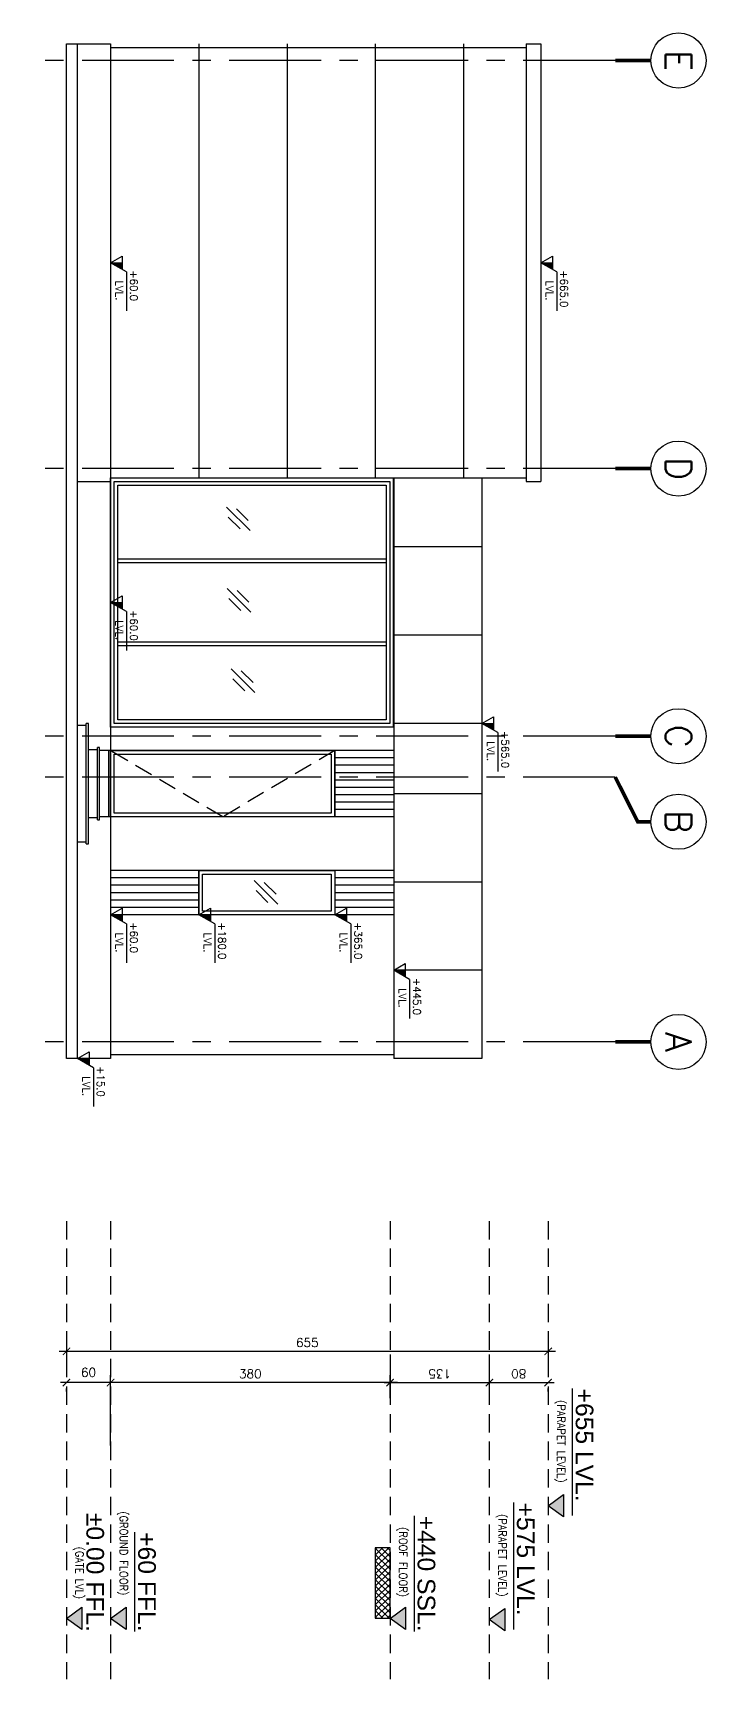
# Model space of a CAD drawing. Header units: centimetres. Extents: x -4632 to 1767, y -935 to 10443.
# Drawn here: x -4632 to -3717, y 8205 to 10443 of the extents above; entities that cross this region are included whole.
import ezdxf
from ezdxf.enums import TextEntityAlignment as Align

# ---------------------------------------------------------------- set-up
doc = ezdxf.new("R2010")
doc.units = ezdxf.units.CM
doc.header["$LTSCALE"] = 100
doc.header["$MEASUREMENT"] = 0
doc.header["$PDMODE"] = 35
for name, pattern in [('GRID$0$XREF GRID$0$GRIDS$0$CENTER', [2, 1.25, -0.25, 0.25, -0.25]), ('GRIDS$0$CENTER', [2, 1.25, -0.25, 0.25, -0.25]), ('HIDDEN', [0.375, 0.25, -0.125])]:
    doc.linetypes.add(name, pattern=pattern)
for name, color, linetype in [('DIM-IN', 1, 'Continuous'), ('GRID', 11, 'GRIDS$0$CENTER'), ('HATCH', 8, 'Continuous'), ('LEVEL', 2, 'Continuous'), ('LVL', 2, 'Continuous'), ('STAIRS', 4, 'Continuous'), ('WALL-01', 7, 'Continuous'), ('WALL-02', 3, 'Continuous'), ('WALL-03', 2, 'Continuous'), ('WINDOW', 1, 'Continuous'), ('WINDOWS', 1, 'Continuous'), ('XREF GRID', 11, 'GRID$0$XREF GRID$0$GRIDS$0$CENTER')]:
    doc.layers.add(name, color=color, linetype=linetype)
doc.styles.add('20', font='romans.shx')
doc.styles.add('ART', font='arial.ttf')
doc.styles.add('DIMA', font='romans.shx', dxfattribs={"width": 0.8})
doc.styles.add('GRIDS$0$18', font='romans.shx', dxfattribs={"width": 0.85, "height": 15})
doc.styles.add('ROMANS', font='romans')
doc.dimstyles.new('100', dxfattribs={"dimtxt": 15, "dimasz": 10, "dimexe": 8, "dimexo": 12, "dimgap": 6, "dimtad": 1, "dimdec": 0, "dimzin": 0, "dimdsep": 46, "dimtxsty": '20', "dimblk": 'ARCHTICK', "dimcen": 30, "dimdle": 8, "dimclrd": 1, "dimclre": 1, "dimclrt": 2, "dimadec": 0, "dimazin": 0, "dimtfac": 1, "dimtdec": 0, "dimtmove": 2, "dimatfit": 3, "dimldrblk": 'OBLIQUE', "dimfxl": 100, "dimtolj": 1, "dimtzin": 0, "dimarcsym": 0})
doc.dimstyles.new('AS-17-100', dxfattribs={"dimtxt": 12, "dimasz": 10, "dimexe": 10, "dimexo": 10, "dimgap": 6, "dimtad": 1, "dimtoh": 1, "dimdec": 0, "dimdsep": 46, "dimtxsty": 'ROMANS', "dimblk1": 'ARCHTICK', "dimblk2": 'ARCHTICK', "dimsah": 1, "dimcen": 25, "dimdle": 10, "dimclrd": 1, "dimclre": 1, "dimclrt": 2, "dimadec": 0, "dimazin": 0, "dimtfac": 1, "dimtdec": 0, "dimtofl": 0, "dimtmove": 2, "dimatfit": 3, "dimldrblk": 'ARCHTICK', "dimfxl": 1, "dimtolj": 1, "dimtzin": 0, "dimarcsym": 0})

# ---------------------------------------------------------------- blocks, each defined once
blk = doc.blocks.new('_ARCHTICK')
at = {"color": 0, "linetype": 'ByBlock', "const_width": 0.15}
blk.add_lwpolyline([(-0.5, -0.5), (0.5, 0.5)], dxfattribs=at)
blk = doc.blocks.new('*D50')
at = {"layer": 'Defpoints', "color": 0, "ltscale": 0.5, "transparency": 16777216}
for p in [(3061.2, -385, 0), (3061.2, -445, 0), (3061.2, -445)]:
    blk.add_point(p, dxfattribs=at)
at = {"layer": 'DIM-IN', "color": 1, "lineweight": -2, "ltscale": 0.5, "transparency": 16777216}
for p, q in [((3061.2, -377), (3061.2, -453)), ((3073.2, -385), (3069.2, -385)), ((3073.2, -445), (3069.2, -445))]:
    blk.add_line(p, q, dxfattribs=at)
at = {"layer": 'DIM-IN', "color": 1, "lineweight": -2, "ltscale": 0.5, "transparency": 16777216, "xscale": 10, "yscale": 10, "zscale": 10}
for p, rotation in [((3061.2, -385), 90), ((3061.2, -445), 270)]:
    blk.add_blockref('_ARCHTICK', p, dxfattribs=dict(at, rotation=rotation))
at = {"layer": 'DIM-IN', "color": 2, "ltscale": 0.5, "transparency": 16777216, "insert": (3047.3, -415), "char_height": 12, "attachment_point": 5, "rotation": 90, "style": '20'}
blk.add_mtext('\\A1;60', dxfattribs=at)
blk = doc.blocks.new('_OBLIQUE')
at = {"color": 0, "linetype": 'ByBlock'}
blk.add_line((-0.5, -0.5), (0.5, 0.5), dxfattribs=at)
blk = doc.blocks.new('*D51')
at = {"layer": 'Defpoints', "color": 0, "ltscale": 0.5, "transparency": 16777216}
for p in [(3010.9, 130, 0), (3061.2, 130), (3010.9, -5, 0)]:
    blk.add_point(p, dxfattribs=at)
at = {"layer": 'DIM-IN', "color": 1, "lineweight": -2, "ltscale": 0.5, "transparency": 16777216}
for p, q in [((3061.2, -13), (3061.2, 138)), ((3022.9, 130), (3069.2, 130)), ((3022.9, -5), (3069.2, -5))]:
    blk.add_line(p, q, dxfattribs=at)
at = {"layer": 'DIM-IN', "color": 1, "lineweight": -2, "ltscale": 0.5, "transparency": 16777216, "xscale": 10, "yscale": 10, "zscale": 10}
for p, rotation in [((3061.2, 130), 89.99999999999999), ((3061.2, -5), 270)]:
    blk.add_blockref('_ARCHTICK', p, dxfattribs=dict(at, rotation=rotation))
at = {"layer": 'DIM-IN', "color": 2, "ltscale": 0.5, "transparency": 16777216, "insert": (3049.2, 62.5), "char_height": 12, "attachment_point": 5, "rotation": 270, "style": '20'}
blk.add_mtext('\\A1;135', dxfattribs=at)
blk = doc.blocks.new('*D53')
at = {"layer": 'Defpoints', "color": 0, "transparency": 16777216}
for p in [(3092.6, -5, 0), (3061.2, -385), (3156.6, -385, 0)]:
    blk.add_point(p, dxfattribs=at)
at = {"layer": 'DIM-IN', "color": 1, "lineweight": -2, "transparency": 16777216}
for p, q in [((3061.2, 5), (3061.2, -395)), ((3082.6, -5), (3051.2, -5)), ((3146.6, -385), (3051.2, -385))]:
    blk.add_line(p, q, dxfattribs=at)
at = {"layer": 'DIM-IN', "color": 1, "lineweight": -2, "transparency": 16777216, "xscale": 10, "yscale": 10, "zscale": 10}
for p, rotation in [((3061.2, -5), 90), ((3061.2, -385), 270)]:
    blk.add_blockref('_ARCHTICK', p, dxfattribs=dict(at, rotation=rotation))
at = {"layer": 'DIM-IN', "color": 2, "transparency": 16777216, "insert": (3049.2, -195), "char_height": 12, "attachment_point": 5, "rotation": 90, "style": 'ROMANS'}
blk.add_mtext('\\A1;380', dxfattribs=at)
blk = doc.blocks.new('*D49')
at = {"layer": 'Defpoints', "color": 0, "transparency": 16777216}
for p in [(2996.6, 210), (2998.2, -445), (3018.8, -445)]:
    blk.add_point(p, dxfattribs=at)
at = {"layer": 'DIM-IN', "color": 1, "lineweight": -2, "transparency": 16777216}
for p, q in [((3006.6, 210), (3028.8, 210)), ((3018.8, 220), (3018.8, -455)), ((3008.2, -445), (3028.8, -445))]:
    blk.add_line(p, q, dxfattribs=at)
at = {"layer": 'DIM-IN', "color": 1, "lineweight": -2, "transparency": 16777216, "xscale": 10, "yscale": 10, "zscale": 10}
for p, rotation in [((3018.8, 210), 90), ((3018.8, -445), 270)]:
    blk.add_blockref('_ARCHTICK', p, dxfattribs=dict(at, rotation=rotation))
at = {"layer": 'DIM-IN', "color": 2, "transparency": 16777216, "insert": (3006.8, -117.5), "char_height": 12, "attachment_point": 5, "rotation": 90, "style": 'ROMANS'}
blk.add_mtext('\\A1;655', dxfattribs=at)
blk = doc.blocks.new('*D52')
at = {"layer": 'Defpoints', "color": 0, "transparency": 16777216}
for p in [(3061.2, 210), (3061.2, 210), (3010.9, 130)]:
    blk.add_point(p, dxfattribs=at)
at = {"layer": 'DIM-IN', "color": 1, "lineweight": -2, "transparency": 16777216}
for p, q in [((3061.2, 122), (3061.2, 218)), ((3073.2, 210), (3069.2, 210)), ((3022.9, 130), (3069.2, 130))]:
    blk.add_line(p, q, dxfattribs=at)
at = {"layer": 'DIM-IN', "color": 1, "lineweight": -2, "transparency": 16777216, "xscale": 10, "yscale": 10, "zscale": 10}
for p, rotation in [((3061.2, 210), 89.99999999999999), ((3061.2, 130), 270)]:
    blk.add_blockref('_ARCHTICK', p, dxfattribs=dict(at, rotation=rotation))
at = {"layer": 'DIM-IN', "color": 2, "transparency": 16777216, "insert": (3049.2, 170), "char_height": 12, "attachment_point": 5, "rotation": 270, "style": '20'}
blk.add_mtext('\\A1;80', dxfattribs=at)
blk = doc.blocks.new('W05')
at = {"layer": 'WINDOW'}
for p, q in [((-2353.9, 348.3), (-2692.9, 348.3)), ((-2582.4, 338.3), (-2582.4, -26.7)), ((-2577.4, 338.3), (-2577.4, -26.7)), ((-2469.4, 338.3), (-2469.4, -26.7)), ((-2464.4, 338.3), (-2464.4, -26.7))]:
    blk.add_line(p, q, dxfattribs=at)
at = {"layer": 'WINDOW', "color": 8}
for p, q in [((-2433, 127.4), (-2401, 159.5)), ((-2414.6, 157.1), (-2430.6, 141)), ((-2653, 121), (-2621, 153.1)), ((-2634.6, 150.7), (-2650.6, 134.7)), ((-2639.4, 123.4), (-2623.4, 139.5)), ((-2542.2, 121.8), (-2510.2, 153.9)), ((-2523.8, 151.5), (-2539.8, 135.5)), ((-2528.6, 124.2), (-2512.6, 140.3)), ((-2419.4, 129.8), (-2403.4, 145.8))]:
    blk.add_line(p, q, dxfattribs=at)
at = {"layer": 'WINDOW'}
for points in [[(-2692.9, 348.3), (-2353.9, 348.3), (-2353.9, -36.7), (-2692.9, -36.7)], [(-2687.9, 343.3), (-2358.9, 343.3), (-2358.9, -31.7), (-2687.9, -31.7)], [(-2682.9, 338.3), (-2363.9, 338.3), (-2363.9, -26.7), (-2682.9, -26.7)]]:
    blk.add_lwpolyline(points, close=True, dxfattribs=at)
blk = doc.blocks.new('LEVEL- ELEV-1')
blk.add_hatch(color=256).paths.add_polyline_path([(0.16, 0.277), (0, 0.277), (0, 0)])
for p, q in [((0, 0), (-0.16, 0.277)), ((-0.16, 0.277), (0.16, 0.277)), ((0.22, 0.381), (0, 0)), ((0, 0), (0, 0.277)), ((0.22, 0.381), (1.155, 0.381))]:
    blk.add_line(p, q)
blk = doc.blocks.new('LEVEL- ELEV')
at = {"xscale": 0.8999999999999986, "yscale": 0.8999999999999986, "zscale": 0.8999999999999986}
blk.add_blockref('LEVEL- ELEV-1', (0, 0), dxfattribs=at)
at = {"style": 'DIMA'}
for tag, p in [('+XX.XX', (0.156, 0.421)), ('FFL.', (0.383, 0.11))]:
    blk.add_attdef(tag, p, '', height=0.162, dxfattribs=at)
blk = doc.blocks.new('LEVELS')
at = {"layer": 'LEVEL', "linetype": 'Continuous', "extrusion": (6.07962e-07, 6.07962e-07, 1)}
for points in [[(3213.3, 231), (3243.8, 231), (3228.6, 210)], [(3368.2, 151), (3398.8, 151), (3383.5, 130)], [(3366.5, 16), (3397.1, 16), (3381.8, -5)], [(3366.5, -364), (3397.1, -364), (3381.8, -385)], [(3366.5, -424), (3397.1, -424), (3381.8, -445)]]:
    blk.add_hatch(color=256, dxfattribs=at).paths.add_polyline_path(points)
at = {"layer": 'LEVEL', "extrusion": (6.07962e-07, 6.07962e-07, 1)}
h = blk.add_hatch(dxfattribs=at)
h.set_pattern_fill('ANSI37', color=8, scale=48, angle=1080, style=0)
h.set_pattern_definition([(45, (1252.909, 1608.122), (-4.242641, 4.242641), []), (135, (1252.909, 1608.122), (-4.242641, -4.242641), [])])
h.paths.add_polyline_path([(3285.8, -25), (3381.7, -25), (3381.7, -5), (3285.8, -5)])
at = {"layer": 'LEVEL', "color": 8, "linetype": 'HIDDEN'}
for p, q in [((2841.5, 210, 0), (3464.4, 210, 0)), ((2841.5, 130, 0), (3464.4, 130, 0)), ((2841.5, -5, 0), (3464.4, -5, 0)), ((2841.5, -385), (3464.4, -385)), ((2841.5, -445, 0), (3464.4, -445, 0))]:
    blk.add_line(p, q, dxfattribs=at)
at = {"layer": 'LEVEL', "linetype": 'Continuous', "extrusion": (6.07962e-07, 6.07962e-07, 1), "elevation": 0}
for points in [[(3213.3, 231), (3243.8, 231), (3228.6, 210)], [(3368.2, 151), (3398.8, 151), (3383.5, 130)], [(3366.5, 16), (3397.1, 16), (3381.8, -5)], [(3366.5, -364), (3397.1, -364), (3381.8, -385)], [(3366.5, -424), (3397.1, -424), (3381.8, -445)]]:
    blk.add_lwpolyline(points, close=True, dxfattribs=at)
at = {"layer": 'LEVEL', "color": 6, "extrusion": (6.07962e-07, 6.07962e-07, 1), "elevation": 0}
blk.add_lwpolyline([(3285.8, -25), (3381.7, -25), (3381.7, -5), (3285.8, -5)], close=True, dxfattribs=at)
at = {"layer": 'LEVEL', "linetype": 'Continuous', "extrusion": (6.07962e-07, 6.07962e-07, 1), "style": 'ART'}
for s, p in [('%%U+655 LVL.  ', (3069.4, 247.5, 0)), ('%%U+575 LVL.  ', (3224.4, 167.5, 0)), ('%%U+440 SSL.', (3242.2, 32.5, 0)), ('%%U+60 FFL.', (3264.6, -347.5, 0)), ('%%P0.00 FFL.', (3238.4, -417.9, 0))]:
    blk.add_text(s, height=24, dxfattribs=at).set_placement(p)
at = {"layer": 'LEVEL', "color": 2, "extrusion": (6.07962e-07, 6.07962e-07, 1), "style": 'ROMANS', "width": 0.9}
for s, p in [('(PARAPET LEVEL)', (3084.8, 222.4, 0)), ('(PARAPET LEVEL)', (3239.8, 142.4, 0)), ('(ROOF FLOOR)', (3257.6, 7.4, 0)), ('(GROUND FLOOR)', (3236.1, -372.6, 0)), ('(GATE LVL)', (3284.2, -432.6, 0))]:
    blk.add_text(s, height=10.88, dxfattribs=at).set_placement(p)
at = {"layer": 'DIM-IN'}
for base, p1, p2, picture, middle in [((3018.8, -445, 0), (2996.6, 210, 0), (2998.2, -445, 0), '*D49', (3006.8, -117.5, 0)), ((3061.2, -385, 0), (3092.6, -5, 0), (3460.7, -385), '*D53', (3049.2, -195, 0))]:
    dim = blk.add_linear_dim(base=base, p1=p1, p2=p2, angle=90, dimstyle='AS-17-100', dxfattribs=at)
    dim.commit()
    dim.dimension.update_dxf_attribs({"geometry": picture, "text_midpoint": middle})
dim = blk.add_linear_dim(base=(3061.2, 210, 0), p1=(3010.9, 130, 0), p2=(3061.2, 210, 0), angle=90, dimstyle='100', override={"dimtxt": 12, "dimfxl": 10}, dxfattribs=at)
dim.commit()
dim.dimension.update_dxf_attribs({"geometry": '*D52', "text_midpoint": (3049.2, 170, 0)})
at = {"layer": 'DIM-IN', "ltscale": 0.5}
dim = blk.add_linear_dim(base=(3061.2, 130, 0), p1=(3010.9, -5, 0), p2=(3010.9, 130, 0), angle=90, dimstyle='100', override={"dimtxt": 12, "dimfxl": 10}, dxfattribs=at)
dim.commit()
dim.dimension.update_dxf_attribs({"geometry": '*D51', "text_midpoint": (3049.2, 62.5, 0)})
dim = blk.add_linear_dim(base=(3061.2, -445, 0), p1=(3061.2, -385), p2=(3061.2, -445, 0), angle=90, dimstyle='100', override={"dimtxt": 12, "dimfxl": 10}, dxfattribs=at)
dim.commit()
dim.dimension.update_dxf_attribs({"geometry": '*D50', "text_midpoint": (3047.3, -415, 0), "dimtype": 128})

msp = doc.modelspace()

# ---------------------------------------------------------------- linework, layer by layer
at = {"layer": 'HATCH', "linetype": 'ByBlock'}
for p, q in [((-4406.5, 10428.2, 0), (-4406.5, 9838.2, 0)), ((-4286.5, 10428.2, 0), (-4286.5, 9838.2, 0)), ((-4166.5, 10428.2, 0), (-4166.5, 9838.2, 0)), ((-4046.5, 10428.2, 0), (-4046.5, 9838.2, 0)), ((-4021.5, 9744.2, 0), (-4141.5, 9744.2, 0)), ((-4021.5, 9624.2, 0), (-4141.5, 9624.2, 0)), ((-4021.5, 9408.5, 0), (-4141.5, 9408.5, 0)), ((-4021.5, 9288.5, 0), (-4141.5, 9288.5, 0)), ((-4021.5, 9168.5, 0), (-4141.5, 9168.5, 0))]:
    msp.add_line(p, q, dxfattribs=at)
at = {"layer": 'STAIRS'}
for p, q in [((-4559.5, 9340.2, 0), (-4559.5, 9504.2, 0)), ((-4556.5, 9340.2, 0), (-4556.5, 9504.2, 0)), ((-4544.5, 9373.2, 0), (-4544.5, 9471.2, 0)), ((-4541.5, 9471.2, 0), (-4544.5, 9471.2, 0)), ((-4541.5, 9373.2, 0), (-4541.5, 9471.2, 0)), ((-4544.5, 9468.2, 0), (-4556.5, 9468.2, 0)), ((-4526.5, 9467.2, 0), (-4541.5, 9467.2, 0)), ((-4556.5, 9376.2, 0), (-4544.5, 9376.2, 0)), ((-4544.5, 9373.2, 0), (-4541.5, 9373.2, 0)), ((-4526.5, 9377.2, 0), (-4541.5, 9377.2, 0)), ((-4571.5, 9343.2, 0), (-4559.5, 9343.2, 0)), ((-4559.5, 9340.2, 0), (-4556.5, 9340.2, 0))]:
    msp.add_line(p, q, dxfattribs=at)
at = {"layer": 'WALL-01'}
for p, q in [((-4586.5, 9048.5, 0), (-4586.5, 10428.2, 0)), ((-4586.5, 10428.2, 0), (-4526.5, 10428.2, 0)), ((-4571.5, 9048.5, 0), (-4571.5, 10428.2, 0)), ((-4526.5, 10428.2, 0), (-4526.5, 9048.5, 0)), ((-4526.5, 10423.2, 0), (-3961.5, 10423.2, 0)), ((-3961.5, 10428.2, 0), (-3941.5, 10428.2, 0)), ((-3961.5, 10428.2, 0), (-3961.5, 9833.2, 0)), ((-3941.5, 10428.2, 0), (-3941.5, 9833.2, 0)), ((-4571.5, 9833.2, 0), (-4526.5, 9833.2, 0)), ((-4526.5, 9838.2, 0), (-3961.5, 9838.2, 0)), ((-4141.5, 9838.2, 0), (-4141.5, 9048.5, 0)), ((-4021.5, 9838.2, 0), (-4021.5, 9048.5, 0)), ((-3961.5, 9833.2, 0), (-3941.5, 9833.2, 0)), ((-4559.5, 9501.2, 0), (-4571.5, 9501.2, 0)), ((-4556.5, 9504.2, 0), (-4559.5, 9504.2, 0)), ((-4141.5, 9499.2, 0), (-4526.5, 9499.2, 0)), ((-4021.5, 9504.2, 0), (-4141.5, 9504.2, 0)), ((-4529.5, 9467.2, 0), (-4529.5, 9377.2, 0)), ((-4526.5, 9048.5, 0), (-4586.5, 9048.5, 0)), ((-4141.5, 9053.5, 0), (-4526.5, 9053.5, 0)), ((-4021.5, 9048.5, 0), (-4141.5, 9048.5, 0))]:
    msp.add_line(p, q, dxfattribs=at)
at = {"layer": 'WALL-02'}
for p, q in [((-4141.5, 9467.2, 0), (-4526.5, 9467.2, 0)), ((-4221.5, 9377.2, 0), (-4221.5, 9467.2, 0)), ((-4141.5, 9377.2, 0), (-4526.5, 9377.2, 0)), ((-4141.5, 9304, 0), (-4526.5, 9304, 0)), ((-4406.5, 9294, 0), (-4526.5, 9294, 0)), ((-4406.5, 9284, 0), (-4526.5, 9284, 0)), ((-4406.5, 9274, 0), (-4526.5, 9274, 0)), ((-4406.5, 9264, 0), (-4526.5, 9264, 0)), ((-4406.5, 9254, 0), (-4526.5, 9254, 0)), ((-4141.5, 9244, 0), (-4526.5, 9244, 0))]:
    msp.add_line(p, q, dxfattribs=at)
at = {"layer": 'WALL-03'}
for p, q in [((-4141.5, 9457.2, 0), (-4221.5, 9457.2, 0)), ((-4141.5, 9447.2, 0), (-4221.5, 9447.2, 0)), ((-4141.5, 9437.2, 0), (-4221.5, 9437.2, 0)), ((-4141.5, 9427.2, 0), (-4221.5, 9427.2, 0)), ((-4141.5, 9417.2, 0), (-4221.5, 9417.2, 0)), ((-4141.5, 9407.2, 0), (-4221.5, 9407.2, 0)), ((-4141.5, 9397.2, 0), (-4221.5, 9397.2, 0)), ((-4141.5, 9387.2, 0), (-4221.5, 9387.2, 0)), ((-4406.5, 9304, 0), (-4406.5, 9244, 0)), ((-4221.5, 9304, 0), (-4221.5, 9244, 0)), ((-4141.5, 9294, 0), (-4221.5, 9294, 0)), ((-4141.5, 9284, 0), (-4221.5, 9284, 0)), ((-4141.5, 9274, 0), (-4221.5, 9274, 0)), ((-4141.5, 9264, 0), (-4221.5, 9264, 0)), ((-4141.5, 9254, 0), (-4221.5, 9254, 0))]:
    msp.add_line(p, q, dxfattribs=at)
at = {"layer": 'WINDOW', "color": 8}
for p, q in [((-4331.1, 9290.4, 0), (-4299, 9258.3, 0)), ((-4328.7, 9276.8, 0), (-4312.7, 9260.7, 0)), ((-4301.4, 9272, 0), (-4317.5, 9288, 0))]:
    msp.add_line(p, q, dxfattribs=at)
at = {"layer": 'WINDOW', "elevation": 0}
for points in [[(-4221.5, 9467.2), (-4221.5, 9377.2), (-4526.5, 9377.2), (-4526.5, 9467.2)], [(-4226.5, 9462.2), (-4226.5, 9382.2), (-4521.5, 9382.2), (-4521.5, 9462.2)], [(-4221.5, 9304), (-4221.5, 9244), (-4406.5, 9244), (-4406.5, 9304)], [(-4226.5, 9299), (-4226.5, 9249), (-4401.5, 9249), (-4401.5, 9299)]]:
    msp.add_lwpolyline(points, close=True, dxfattribs=at)
at = {"layer": 'WINDOWS', "color": 8, "linetype": 'HIDDEN', "elevation": 0}
msp.add_lwpolyline([(-4221.5, 9467.2), (-4374, 9377.2), (-4526.5, 9467.2)], dxfattribs=at)
at = {"layer": 'XREF GRID'}
for p, q in [((-3840.3, 10405.7, 0), (-4632.1, 10405.7, 0)), ((-3840.3, 9850.7, 0), (-4632.1, 9850.7, 0)), ((-3840.3, 9486.7, 0), (-4632.1, 9486.7, 0)), ((-3840.3, 9431.1, 0), (-4632.1, 9431.1, 0)), ((-3840.3, 9071, 0), (-4632.1, 9071, 0))]:
    msp.add_line(p, q, dxfattribs=at)
at = {"layer": 'XREF GRID', "color": 3, "linetype": 'Continuous', "const_width": 5, "elevation": 0}
for points in [[(-3791.8, 10405.7), (-3840.3, 10405.7)], [(-3791.8, 9850.7), (-3840.3, 9850.7)], [(-3791.8, 9486.7), (-3840.3, 9486.7)], [(-3791.8, 9370.5), (-3809.7, 9370.5), (-3840.3, 9431.1)], [(-3791.8, 9071), (-3840.3, 9071)]]:
    msp.add_lwpolyline(points, dxfattribs=at)
at = {"layer": 'XREF GRID', "color": 3, "linetype": 'Continuous'}
for centre in [(-3754.3, 10405.7, 0), (-3754.3, 9850.7, 0), (-3754.3, 9486.7, 0), (-3754.3, 9370.5, 0), (-3754.3, 9071, 0)]:
    msp.add_circle(centre, 37.5, dxfattribs=at)

# ---------------------------------------------------------------- block references
at = {"layer": 'LVL', "ltscale": 0.5, "extrusion": (0, 0, -1)}
ref = msp.add_blockref('LEVEL- ELEV', (4526.5, 10130.7, 0), dxfattribs=dict(at, xscale=-63.00479306199131, yscale=63.00479304976771, zscale=63.00479306199122, rotation=90))
ref.add_attrib('FFL.', 'LVL.', (4519.6, 10106.5, 0), dxfattribs={"layer": '0', "extrusion": (0, 0, -1), "height": 10.15, "rotation": 90, "style": 'DIMA', "text_generation_flag": 2})
ref.add_attrib('+XX.XX', '+60.0', (4500, 10120.3, 0), dxfattribs={"layer": '0', "extrusion": (0, 0, -1), "height": 10.15, "rotation": 90, "style": 'DIMA', "text_generation_flag": 2})
ref = msp.add_blockref('LEVEL- ELEV', (3941.5, 10130.7, 0), dxfattribs=dict(at, xscale=-63.00479306199131, yscale=63.00479304976771, zscale=63.00479306199122, rotation=90))
ref.add_attrib('FFL.', 'LVL.', (3934.6, 10106.5, 0), dxfattribs={"layer": '0', "extrusion": (0, 0, -1), "height": 10.15, "rotation": 90, "style": 'DIMA', "text_generation_flag": 2})
ref.add_attrib('+XX.XX', '+665.0', (3915, 10120.3, 0), dxfattribs={"layer": '0', "extrusion": (0, 0, -1), "height": 10.15, "rotation": 90, "style": 'DIMA', "text_generation_flag": 2})
ref = msp.add_blockref('LEVEL- ELEV', (4526.5, 9668.7, 0), dxfattribs=dict(at, xscale=-63.00479306199131, yscale=63.00479304976771, zscale=63.00479306199122, rotation=90))
ref.add_attrib('FFL.', 'LVL.', (4519.6, 9644.5, 0), dxfattribs={"layer": '0', "extrusion": (0, 0, -1), "height": 10.15, "rotation": 90, "style": 'DIMA', "text_generation_flag": 2})
ref.add_attrib('+XX.XX', '+60.0', (4500, 9658.3, 0), dxfattribs={"layer": '0', "extrusion": (0, 0, -1), "height": 10.15, "rotation": 90, "style": 'DIMA', "text_generation_flag": 2})
ref = msp.add_blockref('LEVEL- ELEV', (4021.5, 9504.2, 0), dxfattribs=dict(at, xscale=-63.00479306199131, yscale=63.00479304976771, zscale=63.00479306199122, rotation=90))
ref.add_attrib('FFL.', 'LVL.', (4014.6, 9480, 0), dxfattribs={"layer": '0', "extrusion": (0, 0, -1), "height": 10.15, "rotation": 90, "style": 'DIMA', "text_generation_flag": 2})
ref.add_attrib('+XX.XX', '+565.0', (3995, 9493.8, 0), dxfattribs={"layer": '0', "extrusion": (0, 0, -1), "height": 10.15, "rotation": 90, "style": 'DIMA', "text_generation_flag": 2})
ref = msp.add_blockref('LEVEL- ELEV', (4526.5, 9244, 0), dxfattribs=dict(at, xscale=-63.00479306199131, yscale=63.00479304976771, zscale=63.00479306199122, rotation=90))
ref.add_attrib('FFL.', 'LVL.', (4519.6, 9219.9, 0), dxfattribs={"layer": '0', "extrusion": (0, 0, -1), "height": 10.15, "rotation": 90, "style": 'DIMA', "text_generation_flag": 2})
ref.add_attrib('+XX.XX', '+60.0', (4500, 9233.7, 0), dxfattribs={"layer": '0', "extrusion": (0, 0, -1), "height": 10.15, "rotation": 90, "style": 'DIMA', "text_generation_flag": 2})
ref = msp.add_blockref('LEVEL- ELEV', (4406.5, 9244, 0), dxfattribs=dict(at, xscale=-63.00479306199131, yscale=63.00479304976771, zscale=63.00479306199122, rotation=90))
ref.add_attrib('FFL.', 'LVL.', (4399.6, 9219.9, 0), dxfattribs={"layer": '0', "extrusion": (0, 0, -1), "height": 10.15, "rotation": 90, "style": 'DIMA', "text_generation_flag": 2})
ref.add_attrib('+XX.XX', '+180.0', (4380, 9233.7, 0), dxfattribs={"layer": '0', "extrusion": (0, 0, -1), "height": 10.15, "rotation": 90, "style": 'DIMA', "text_generation_flag": 2})
ref = msp.add_blockref('LEVEL- ELEV', (4221.5, 9244, 0), dxfattribs=dict(at, xscale=-63.00479306199131, yscale=63.00479304976771, zscale=63.00479306199122, rotation=90))
ref.add_attrib('FFL.', 'LVL.', (4214.6, 9219.9, 0), dxfattribs={"layer": '0', "extrusion": (0, 0, -1), "height": 10.15, "rotation": 90, "style": 'DIMA', "text_generation_flag": 2})
ref.add_attrib('+XX.XX', '+365.0', (4195, 9233.7, 0), dxfattribs={"layer": '0', "extrusion": (0, 0, -1), "height": 10.15, "rotation": 90, "style": 'DIMA', "text_generation_flag": 2})
ref = msp.add_blockref('LEVEL- ELEV', (4141.5, 9168.5, 0), dxfattribs=dict(at, xscale=-63.00479306199131, yscale=63.00479304976771, zscale=63.00479306199122, rotation=90))
ref.add_attrib('FFL.', 'LVL.', (4134.6, 9144.3, 0), dxfattribs={"layer": '0', "extrusion": (0, 0, -1), "height": 10.15, "rotation": 90, "style": 'DIMA', "text_generation_flag": 2})
ref.add_attrib('+XX.XX', '+445.0', (4115, 9158.1, 0), dxfattribs={"layer": '0', "extrusion": (0, 0, -1), "height": 10.15, "rotation": 90, "style": 'DIMA', "text_generation_flag": 2})
ref = msp.add_blockref('LEVEL- ELEV', (4571.5, 9048.5, 0), dxfattribs=dict(at, xscale=-63.00479306199131, yscale=63.00479304976771, zscale=63.00479306199122, rotation=90))
ref.add_attrib('FFL.', 'LVL.', (4564.6, 9024.3, 0), dxfattribs={"layer": '0', "extrusion": (0, 0, -1), "height": 10.15, "rotation": 90, "style": 'DIMA', "text_generation_flag": 2})
ref.add_attrib('+XX.XX', '+15.0', (4545, 9038.1, 0), dxfattribs={"layer": '0', "extrusion": (0, 0, -1), "height": 10.15, "rotation": 90, "style": 'DIMA', "text_generation_flag": 2})
at = {"layer": 'LVL', "linetype": 'ByBlock', "rotation": 269.9999999999999}
msp.add_blockref('LEVELS', (-4141.5, 11669, 0), dxfattribs=at)
at = {"layer": 'WINDOW', "rotation": 269.9999999999999}
msp.add_blockref('W05', (-4489.9, 7145.3, 0), dxfattribs=at)

# ---------------------------------------------------------------- texts
at = {"layer": 'GRID', "color": 4, "linetype": 'Continuous', "style": 'GRIDS$0$18'}
for s, p in [('E', (-3754.3, 10405.7, 0)), ('D', (-3754.3, 9850.7, 0)), ('C', (-3754.3, 9486.7, 0)), ('B', (-3754.3, 9370.5, 0)), ('A', (-3754.3, 9071, 0))]:
    msp.add_text(s, height=35, rotation=270, dxfattribs=at).set_placement(p, align=Align.MIDDLE)

doc.saveas('drawing.dxf')
